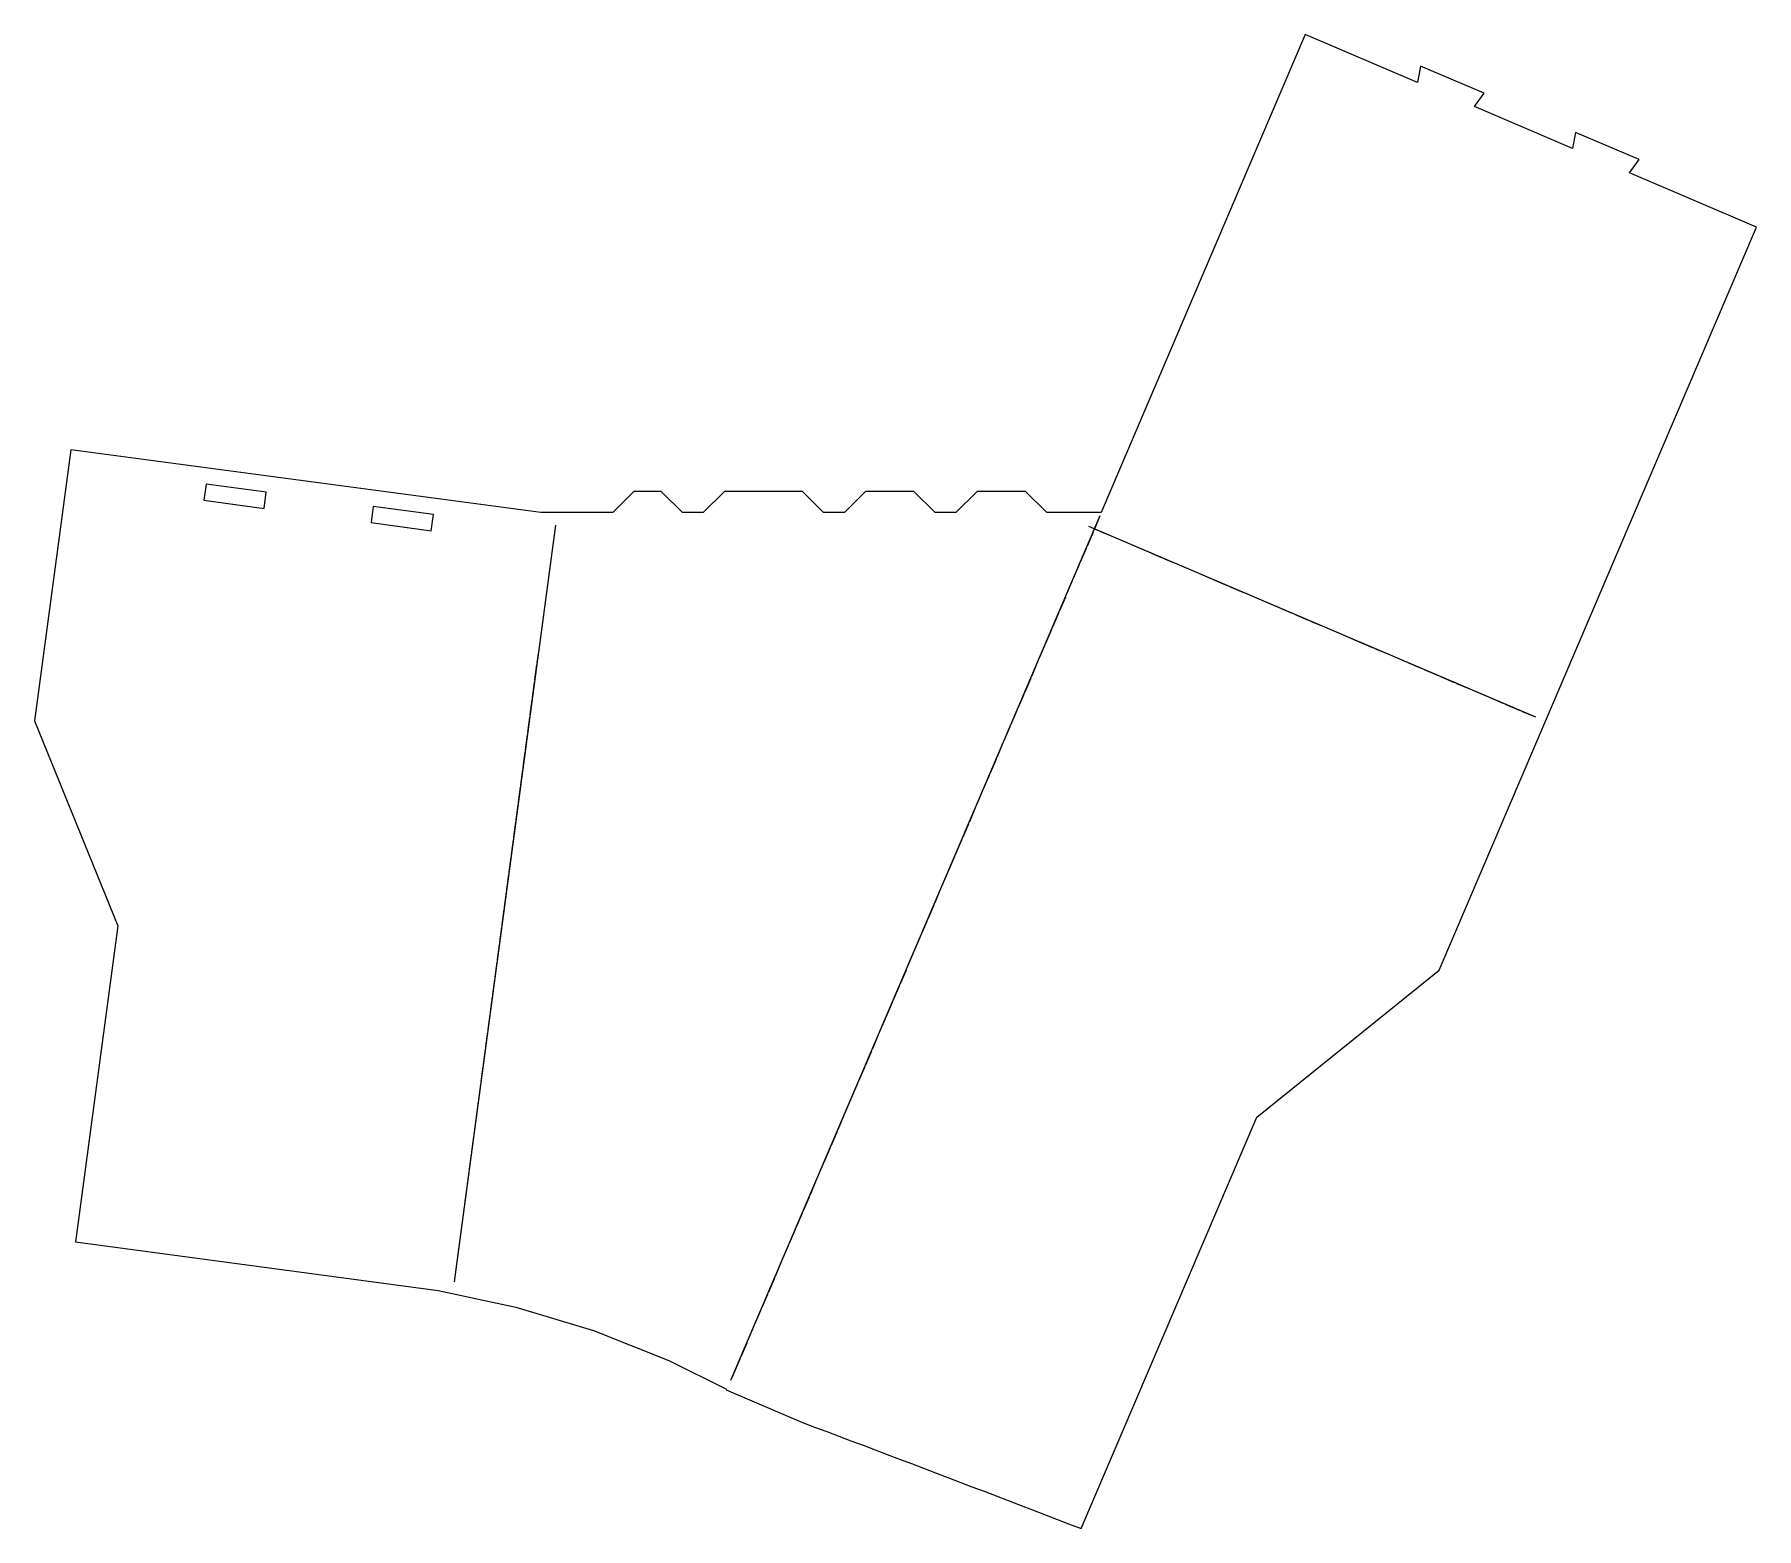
# Model space of a CAD drawing. Header units: metres. Extents: x 0 to 342, y 0 to 296.
import ezdxf

# ---------------------------------------------------------------- set-up
doc = ezdxf.new("R2010")
doc.units = ezdxf.units.M

msp = doc.modelspace()

# ---------------------------------------------------------------- linework, layer by layer
at = {"layer": 'CUT'}
for points in [[(-0.07698, 160.19078), (16.4882, 119.51172), (8.09464, 56.79929), (80.01643, 47.17313), (80.0128, 47.15219), (95.45436, 43.86429), (110.83077, 39.21359), (125.76327, 33.29042), (137.23862, 27.58289), (137.16458, 27.40948), (152.29212, 20.95024), (154.69814, 20.04788), (157.10211, 19.14488), (159.50561, 18.24068), (161.90866, 17.33529), (164.31127, 16.42873), (166.71343, 15.52101), (169.11517, 14.61215), (171.51648, 13.70218), (173.91737, 12.7911), (176.31784, 11.87894), (178.71791, 10.96571), (181.11758, 10.05143), (183.51686, 9.13612), (185.91575, 8.21979), (188.31426, 7.30247), (190.7124, 6.38416), (193.11018, 5.46489), (195.50759, 4.54468), (197.90465, 3.62354), (200.30136, 2.70149), (202.69774, 1.77854), (205.09378, 0.85472), (207.55705, -0.09604), (242.4134, 81.53762), (278.60992, 110.75616), (341.57927, 258.23054), (316.38313, 268.98879), (318.27878, 271.6317), (305.69121, 277.00635), (305.09332, 273.80932), (285.61106, 282.12787), (287.50671, 284.77077), (274.91913, 290.14542), (274.32125, 286.94839), (252.04506, 296.45989), (211.52244, 201.55581), (200.74869, 201.55581), (196.54869, 205.75581), (186.95336, 205.75581), (182.75336, 201.55581), (178.61549, 201.55581), (174.41549, 205.75581), (164.82016, 205.75581), (160.62016, 201.55581), (156.4823, 201.55581), (152.2823, 205.75581), (136.82016, 205.75581), (132.62016, 201.55581), (128.4823, 201.55581), (124.2823, 205.75581), (118.87078, 205.75581), (114.67078, 201.55581), (100.39888, 201.55581), (100.39887, 201.55567), (7.13016, 214.0389), (-0.07698, 160.19078)], [(33.54114, 203.99649), (45.48464, 202.39796), (45.91246, 205.59446), (33.96896, 207.19299), (33.54114, 203.99649)], [(66.70518, 199.55777), (78.64868, 197.95923), (79.0765, 201.15573), (67.133, 202.75427), (66.70518, 199.55777)]]:
    msp.add_lwpolyline(points, close=True, dxfattribs=at)
at = {"layer": 'SCORE'}
for p, q in [((103.27442, 199.0773), (102.87644, 196.10382)), ((210.86401, 198.02925), (209.13568, 198.76722)), ((211.31895, 200.88825), (210.1409, 198.12923)), ((102.81011, 195.60823), (102.41214, 192.63475)), ((209.94455, 197.6694), (208.76649, 194.91038)), ((214.08286, 196.65485), (211.32385, 197.83291)), ((217.30172, 195.28045), (214.5427, 196.4585)), ((220.52057, 193.90604), (217.76155, 195.0841)), ((102.34581, 192.13917), (101.94783, 189.16568)), ((208.57015, 194.45054), (207.39209, 191.69152)), ((223.73943, 192.53164), (220.98041, 193.7097)), ((226.95828, 191.15724), (224.19926, 192.3353)), ((101.8815, 188.6701), (101.48352, 185.69662)), ((205.82135, 188.01283), (204.64329, 185.25382)), ((207.19575, 191.23169), (206.01769, 188.47267)), ((230.17713, 189.78284), (227.41812, 190.9609)), ((233.39599, 188.40843), (230.63697, 189.58649)), ((236.61484, 187.03403), (233.85582, 188.21209)), ((101.41719, 185.20104), (101.01922, 182.22755)), ((204.44694, 184.79398), (203.26888, 182.03496)), ((239.83369, 185.65963), (237.07468, 186.83769)), ((243.05255, 184.28523), (240.29353, 185.46329)), ((100.95289, 181.73197), (100.55491, 178.75849)), ((203.07254, 181.57513), (201.89448, 178.81611)), ((246.2714, 182.91083), (243.51238, 184.08889)), ((249.49025, 181.53642), (246.73124, 182.71448)), ((252.70911, 180.16202), (249.95009, 181.34008)), ((100.48858, 178.2629), (100.0906, 175.28942)), ((201.69814, 178.35627), (200.52008, 175.59726)), ((255.92796, 178.78762), (253.16894, 179.96568)), ((259.14682, 177.41322), (256.3878, 178.59128)), ((100.02427, 174.79384), (99.6263, 171.82035)), ((200.32374, 175.13742), (199.14568, 172.3784)), ((262.36567, 176.03882), (259.60665, 177.21687)), ((265.58452, 174.66441), (262.82551, 175.84247)), ((268.80338, 173.29001), (266.04436, 174.46807)), ((99.55997, 171.32477), (99.16199, 168.35129)), ((198.94934, 171.91857), (197.77128, 169.15955)), ((272.02223, 171.91561), (269.26321, 173.09367)), ((275.24108, 170.54121), (272.48207, 171.71927)), ((99.09566, 167.85571), (98.69768, 164.88222)), ((197.57493, 168.69971), (196.39687, 165.9407)), ((278.45994, 169.16681), (275.70092, 170.34486)), ((281.67879, 167.7924), (278.91977, 168.97046)), ((284.89765, 166.418), (282.13863, 167.59606)), ((98.63135, 164.38664), (98.23337, 161.41316)), ((196.20053, 165.48086), (195.02247, 162.72184)), ((288.1165, 165.0436), (285.35748, 166.22166)), ((291.33535, 163.6692), (288.57633, 164.84726)), ((98.16704, 160.91757), (97.76907, 157.94409)), ((194.82613, 162.26201), (193.64807, 159.50299)), ((294.55421, 162.29479), (291.79519, 163.47285)), ((297.77306, 160.92039), (295.01404, 162.09845)), ((97.70274, 157.44851), (97.30476, 154.47502)), ((193.45173, 159.04315), (192.27367, 156.28413)), ((97.23843, 153.97944), (96.84045, 151.00596)), ((192.07732, 155.8243), (190.89927, 153.06528)), ((96.77412, 150.51038), (96.37615, 147.53689)), ((190.70292, 152.60544), (189.52486, 149.84643)), ((96.30982, 147.04131), (95.91184, 144.06782)), ((189.32852, 149.38659), (188.15046, 146.62757)), ((95.84551, 143.57224), (95.44753, 140.59876)), ((187.95412, 146.16774), (186.77606, 143.40872)), ((95.3812, 140.10318), (94.98323, 137.12969)), ((186.57972, 142.94888), (185.40166, 140.18987)), ((185.20531, 139.73003), (184.02726, 136.97101)), ((94.9169, 136.63411), (94.51892, 133.66063)), ((182.45651, 133.29232), (181.27845, 130.5333)), ((183.83091, 136.51118), (182.65285, 133.75216)), ((94.45259, 133.16505), (94.05461, 130.19156)), ((181.08211, 130.07347), (179.90405, 127.31445)), ((93.98828, 129.69598), (93.59031, 126.72249)), ((179.70771, 126.85462), (178.52965, 124.0956)), ((93.52398, 126.22691), (93.126, 123.25343)), ((178.3333, 123.63576), (177.15524, 120.87674)), ((93.05967, 122.75785), (92.66169, 119.78436)), ((176.9589, 120.41691), (175.78084, 117.65789)), ((92.59536, 119.28878), (92.19738, 116.3153)), ((175.5845, 117.19805), (174.40644, 114.43904)), ((92.13106, 115.81972), (91.73308, 112.84623)), ((174.2101, 113.9792), (173.03204, 111.22018)), ((91.66675, 112.35065), (91.26877, 109.37716)), ((172.8357, 110.76035), (171.65764, 108.00133)), ((91.20244, 108.88158), (90.80446, 105.9081)), ((171.46129, 107.54149), (170.28323, 104.78248)), ((90.73813, 105.41252), (90.34016, 102.43903)), ((170.08689, 104.32264), (168.90883, 101.56362)), ((90.27383, 101.94345), (89.87585, 98.96997)), ((168.71249, 101.10379), (167.53443, 98.34477)), ((89.80952, 98.47439), (89.41154, 95.5009)), ((167.33809, 97.88493), (166.16003, 95.12591)), ((89.34521, 95.00532), (88.94724, 92.03183)), ((165.96368, 94.66608), (164.78563, 91.90706)), ((88.88091, 91.53625), (88.48293, 88.56277)), ((164.58928, 91.44722), (163.41122, 88.68821)), ((88.4166, 88.06719), (88.01862, 85.0937)), ((163.21488, 88.22837), (162.03682, 85.46935)), ((87.95229, 84.59812), (87.55432, 81.62464)), ((161.84048, 85.00952), (160.66242, 82.2505)), ((87.48799, 81.12906), (87.09001, 78.15557)), ((160.46608, 81.79066), (159.28802, 79.03165)), ((87.02368, 77.65999), (86.6257, 74.6865)), ((157.71727, 75.35296), (156.53921, 72.59394)), ((159.09167, 78.57181), (157.91362, 75.81279)), ((86.55937, 74.19092), (86.1614, 71.21744)), ((156.34287, 72.1341), (155.16481, 69.37509)), ((86.09507, 70.72186), (85.69709, 67.74837)), ((154.96847, 68.91525), (153.79041, 66.15623)), ((85.63076, 67.25279), (85.23278, 64.27931)), ((153.59407, 65.6964), (152.41601, 62.93738)), ((85.16645, 63.78373), (84.76847, 60.81024)), ((152.21966, 62.47754), (151.0416, 59.71852)), ((84.70215, 60.31466), (84.30417, 57.34117)), ((150.84526, 59.25869), (149.6672, 56.49967)), ((84.23784, 56.84559), (83.83986, 53.87211)), ((149.47086, 56.03983), (148.2928, 53.28082)), ((83.77353, 53.37653), (83.37555, 50.40304)), ((148.09646, 52.82098), (146.9184, 50.06196)), ((83.30922, 49.90746), (83.16702, 48.84495)), ((146.72205, 49.60213), (145.544, 46.84311)), ((145.34765, 46.38327), (144.16959, 43.62426)), ((143.97325, 43.16442), (142.79519, 40.4054)), ((142.59885, 39.94557), (141.42079, 37.18655)), ((141.22445, 36.72671), (140.04639, 33.9677)), ((139.85004, 33.50786), (138.67199, 30.74884)), ((138.47564, 30.28901), (138.04838, 29.28835))]:
    msp.add_line(p, q, dxfattribs=at)
at = {"layer": 'SCORE2'}
for p, q in [((103.27442, 199.0773), (83.16702, 48.84495)), ((211.31895, 200.88825), (138.04838, 29.28835)), ((297.77306, 160.92039), (209.13568, 198.76722))]:
    msp.add_line(p, q, dxfattribs=at)

doc.saveas('drawing.dxf')
